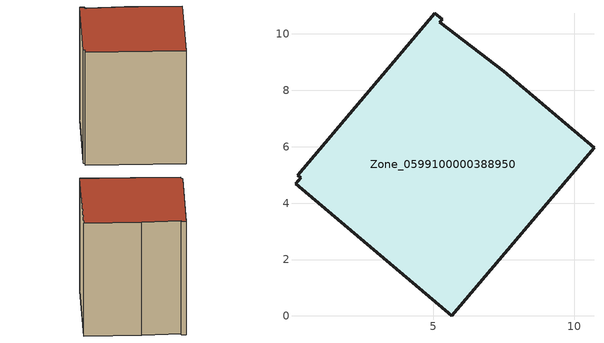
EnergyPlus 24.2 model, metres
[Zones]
Zone_0599100000388950
 floor ground (C_G): 7.49,8.68 10.69,5.97 5.64,0 0.11,4.68 0.3,4.89 0.19,4.99 5.05,10.74 5.32,10.51 5.22,10.41 z0.01
 wall outside (C_F): 10.69,5.97 7.49,8.68 5.22,10.41 5.32,10.51 5.05,10.74 0.19,4.99 0.3,4.89 0.11,4.68 5.64,0 10.69,5.97 z0.01:8.93
 roof outside (C_R): 5.22,10.41 5.32,10.51 5.05,10.74 0.19,4.99 0.3,4.89 0.11,4.68 5.64,0 10.69,5.97 7.49,8.68 z8.93
[BUILDING]
Pand.0599100000388950: North Axis=0; Terrain=City; Loads Convergence Tolerance Value=0.04; Temperature Convergence Tolerance Value=0.4; Solar Distribution=FullExterior; Maximum Number of Warmup Days=25; Minimum Number of Warmup Days=1
[Site:Location]
Rotterdam.The.Hague.AP_ZH_NLD Design_Conditions: Latitude=51.96; Longitude=4.45; Time Zone=1; Elevation=-4.5
[SITE:GROUNDTEMPERATURE:BUILDINGSURFACE]
18, 18, 18, 18, 18, 18, 18, 18, 18, 18, 18, 18
[MATERIAL] Thermal Absorptance=0.9; Solar Absorptance=0.7; Visible Absorptance=0.7
Name | Roughness | Thickness | Conductivity | Density | Specific Heat
G.TC.1992-2005 | MediumSmooth | 0.15 | 0.06 | 540 | 1210
F.TC.1992-2005 | Rough | 0.3 | 0.12 | 1920 | 840
R.TC.1992-2005 | MediumRough | 0.2 | 0.08 | 1500 | 1000
[CONSTRUCTION]
C_G: G.TC.1992-2005
C_F: F.TC.1992-2005
C_R: R.TC.1992-2005
[ZONE]
Zone_0599100000388950: Type=1; Multiplier=1; Ceiling Height=Autocalculate; Volume=Autocalculate; Floor Area=autocalculate; Part of Total Floor Area=Yes
[ZONEINFILTRATION:DESIGNFLOWRATE]
Infil_Zone_0599100000388950: Zone or ZoneList or Space or SpaceList=Zone_0599100000388950; Schedule=AlwaysOn; Design Flow Rate Calculation Method=Flow/Area; Flow Rate per Floor Area=0.0015; Constant Term Coefficient=1; Temperature Term Coefficient=0; Velocity Term Coefficient=0; Velocity Squared Term Coefficient=0
[HVACTEMPLATE:ZONE:IDEALLOADSAIRSYSTEM]
Zone_0599100000388950: Maximum Heating Supply Air Temperature=50; Minimum Cooling Supply Air Temperature=13; Maximum Heating Supply Air Humidity Ratio=0.0156; Minimum Cooling Supply Air Humidity Ratio=0.0077; Heating Limit=NoLimit; Cooling Limit=NoLimit; Dehumidification Control Type=ConstantSensibleHeatRatio; Cooling Sensible Heat Ratio=0.7; Dehumidification Setpoint=60; Humidification Control Type=None; Humidification Setpoint=30; Outdoor Air Method=None; Outdoor Air Flow Rate per Person=0.00944; Outdoor Air Flow Rate per Zone Floor Area=0; Outdoor Air Flow Rate per Zone=0; Demand Controlled Ventilation Type=None; Outdoor Air Economizer Type=NoEconomizer; Heat Recovery Type=None; Sensible Heat Recovery Effectiveness=0.7; Latent Heat Recovery Effectiveness=0.65
[ZONECONTROL:THERMOSTAT]
ThermostatControl_Zone_0599100000388950: Zone or ZoneList=Zone_0599100000388950; Control Type Schedule=DualSetpointControlType; Control 1=Thermostat_Zone_0599100000388950; Temperature Difference Between Cutout And Setpoint=0
[THERMOSTATSETPOINT:DUALSETPOINT]
Thermostat_Zone_0599100000388950: Heating Setpoint Temperature Schedule=HeatingSetpoint_Zone_0599100000388950; Cooling Setpoint Temperature Schedule=CoolingSetpoint_Zone_0599100000388950
[SCHEDULE:COMPACT]
HeatingSetpoint_Zone_0599100000388950: Through: 12/31, For: AllDays, Until: 24:00, 21
CoolingSetpoint_Zone_0599100000388950: Through: 12/31, For: AllDays, Until: 24:00, 24
DualSetpointControlType: Through: 12/31, For: AllDays, Until: 24:00, 4
AlwaysOn: Through: 12/31, For: AllDays, Until: 24:00, 1
